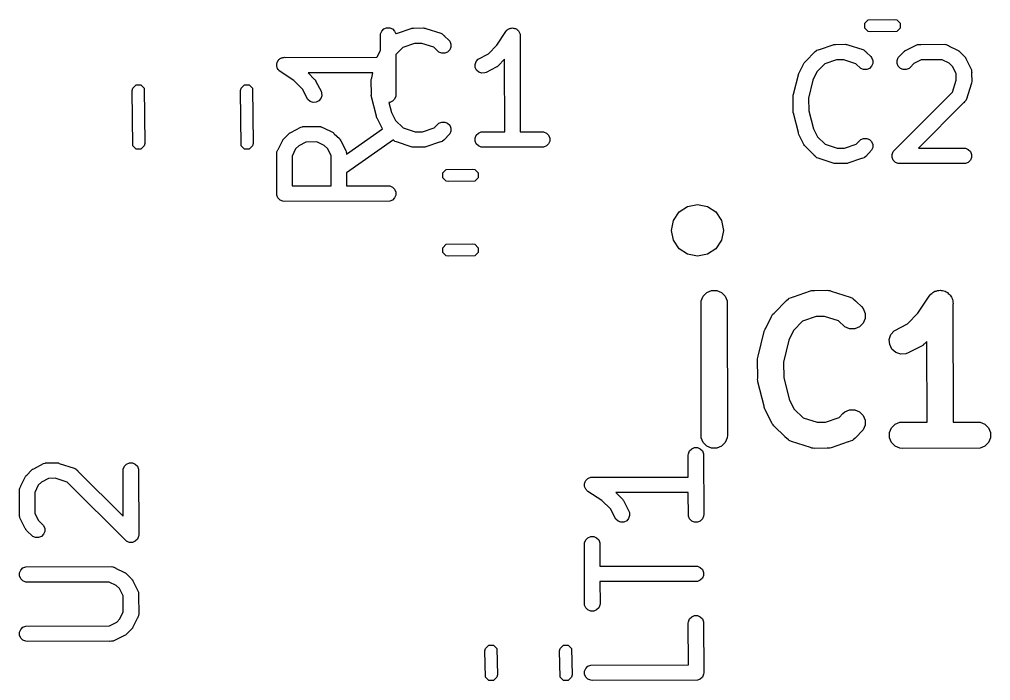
# Model space of a CAD drawing. Extents: x 117 to 159.6, y -111.3 to -81.9.
# Drawn here: x 138.43 to 147.79, y -103.92 to -97.55 of the extents above; entities that cross this region are included whole.
import ezdxf

# ---------------------------------------------------------------- set-up
doc = ezdxf.new("R2010")
doc.units = 0
doc.layers.add('BLACK', color=7, linetype='CONTINUOUS')

msp = doc.modelspace()

# ---------------------------------------------------------------- linework, layer by layer
at = {"layer": 'BLACK', "linetype": 'CONTINUOUS'}
for p, q in [((146.578732, -97.587039), (146.611204, -97.554567)), ((146.611204, -97.554567), (146.865835, -97.55)), ((146.865835, -97.55), (146.888796, -97.554567)), ((146.888796, -97.554567), (146.921268, -97.587039)), ((141.922459, -97.662617), (141.943151, -97.641925)), ((141.943151, -97.641925), (141.970187, -97.630726)), ((141.970187, -97.630726), (141.999451, -97.630726)), ((141.999451, -97.630726), (142.026487, -97.641925)), ((142.026487, -97.641925), (142.047179, -97.662617)), ((142.074611, -97.681379), (142.206401, -97.636168)), ((142.206401, -97.636168), (142.213656, -97.634518)), ((142.213656, -97.634518), (142.215487, -97.63376)), ((142.215487, -97.63376), (142.217083, -97.633739)), ((142.217083, -97.633739), (142.220738, -97.632908)), ((142.220738, -97.632908), (142.230038, -97.633569)), ((142.230038, -97.633569), (142.325357, -97.632319)), ((142.325357, -97.632319), (142.332762, -97.633048)), ((142.332762, -97.633048), (142.334737, -97.632908)), ((142.334737, -97.632908), (142.336223, -97.633389)), ((142.336223, -97.633389), (142.339989, -97.63376)), ((142.339989, -97.63376), (142.349352, -97.637638)), ((142.349352, -97.637638), (142.491931, -97.683787)), ((143.129412, -97.654341), (143.135581, -97.650209)), ((143.135581, -97.650209), (143.140832, -97.644959)), ((143.140832, -97.644959), (143.147621, -97.642146)), ((143.147621, -97.642146), (143.153727, -97.638058)), ((143.153727, -97.638058), (143.161007, -97.636601)), ((143.161007, -97.636601), (143.167868, -97.63376)), ((143.167868, -97.63376), (143.175216, -97.63376)), ((143.175216, -97.63376), (143.182421, -97.632319)), ((143.182421, -97.632319), (143.189705, -97.63376)), ((143.189705, -97.63376), (143.197132, -97.63376)), ((143.197132, -97.63376), (143.20392, -97.636572)), ((143.20392, -97.636572), (143.211129, -97.637998)), ((143.211129, -97.637998), (143.217308, -97.642117)), ((143.217308, -97.642117), (143.224168, -97.644959)), ((143.224168, -97.644959), (143.229361, -97.650152)), ((143.229361, -97.650152), (143.235478, -97.65423)), ((146.578732, -97.632961), (146.578732, -97.587039)), ((146.611204, -97.665433), (146.578732, -97.632961)), ((146.921268, -97.632961), (146.888796, -97.665433)), ((146.921268, -97.587039), (146.921268, -97.632961)), ((141.909819, -97.704285), (141.91126, -97.689653)), ((141.910169, -97.847079), (141.909819, -97.704285)), ((141.91126, -97.689653), (141.922459, -97.662617)), ((142.047179, -97.662617), (142.057396, -97.687284)), ((142.057396, -97.687284), (142.063081, -97.685334)), ((142.063081, -97.685334), (142.072631, -97.681379)), ((142.072631, -97.681379), (142.074611, -97.681379)), ((142.491931, -97.683787), (142.505356, -97.689781)), ((142.505356, -97.689781), (142.507391, -97.691546)), ((142.507391, -97.691546), (142.509882, -97.692578)), ((142.509882, -97.692578), (142.521383, -97.703681)), ((142.521383, -97.703681), (142.527463, -97.708955)), ((142.527463, -97.708955), (142.528039, -97.710108)), ((142.528039, -97.710108), (142.568866, -97.749524)), ((143.033354, -97.798034), (143.120096, -97.665716)), ((143.120096, -97.665716), (143.12013, -97.665673)), ((143.12013, -97.665673), (143.12014, -97.665651)), ((143.12014, -97.665651), (143.120191, -97.665599)), ((143.120191, -97.665599), (143.129412, -97.654341)), ((143.235478, -97.65423), (143.239611, -97.660402)), ((143.239611, -97.660402), (143.24486, -97.665651)), ((143.24486, -97.665651), (143.247671, -97.672438)), ((143.247671, -97.672438), (143.251761, -97.678545)), ((143.251761, -97.678545), (143.253217, -97.685826)), ((143.253217, -97.685826), (143.256059, -97.692687)), ((143.256059, -97.692687), (143.256069, -97.700087)), ((143.256069, -97.700087), (143.2575, -97.70724)), ((143.2575, -97.70724), (143.256089, -97.714368)), ((143.256089, -97.714368), (143.257394, -98.632837)), ((146.634165, -97.67), (146.611204, -97.665433)), ((146.888796, -97.665433), (146.634165, -97.67)), ((142.125635, -97.821061), (142.058868, -97.889127)), ((142.238904, -97.782203), (142.125635, -97.821061)), ((142.310283, -97.781267), (142.238904, -97.782203)), ((142.426476, -97.818876), (142.310283, -97.781267)), ((142.474165, -97.864917), (142.426476, -97.818876)), ((142.568866, -97.749524), (142.578193, -97.760889)), ((142.578193, -97.760889), (142.589392, -97.787925)), ((142.589392, -97.817188), (142.578193, -97.844224)), ((142.589392, -97.787925), (142.589392, -97.817188)), ((142.95062, -97.88238), (143.033354, -97.798034)), ((146.142111, -97.838879), (146.273901, -97.793668)), ((146.273901, -97.793668), (146.281156, -97.792018)), ((146.281156, -97.792018), (146.282987, -97.79126)), ((146.282987, -97.79126), (146.284583, -97.791239)), ((146.284583, -97.791239), (146.288238, -97.790408)), ((146.288238, -97.790408), (146.297538, -97.791069)), ((146.297538, -97.791069), (146.392857, -97.789819)), ((146.392857, -97.789819), (146.400262, -97.790548)), ((146.400262, -97.790548), (146.402237, -97.790408)), ((146.402237, -97.790408), (146.403723, -97.790889)), ((146.403723, -97.790889), (146.407489, -97.79126)), ((146.407489, -97.79126), (146.416852, -97.795138)), ((146.416852, -97.795138), (146.559431, -97.841287)), ((146.979047, -97.846428), (147.073602, -97.797737)), ((147.073602, -97.797737), (147.087333, -97.792482)), ((147.087333, -97.792482), (147.090022, -97.79229)), ((147.090022, -97.79229), (147.092511, -97.79126)), ((147.092511, -97.79126), (147.10558, -97.791185)), ((147.10558, -97.791185), (147.116523, -97.790408)), ((147.116523, -97.790408), (147.118632, -97.791111)), ((147.118632, -97.791111), (147.345238, -97.789819)), ((147.345238, -97.789819), (147.35987, -97.79126)), ((147.35987, -97.79126), (147.362359, -97.792291)), ((147.362359, -97.792291), (147.365047, -97.792482)), ((147.365047, -97.792482), (147.37804, -97.798786)), ((147.37804, -97.798786), (147.386906, -97.802459)), ((147.386906, -97.802459), (147.388128, -97.803681)), ((147.388128, -97.803681), (147.474017, -97.845356)), ((140.9379, -97.932889), (140.943151, -97.927639)), ((140.943151, -97.927639), (140.94994, -97.924826)), ((140.94994, -97.924826), (140.956046, -97.920738)), ((140.956046, -97.920738), (140.963326, -97.919281)), ((140.963326, -97.919281), (140.970187, -97.91644)), ((140.970187, -97.91644), (140.977587, -97.916429)), ((140.977587, -97.916429), (140.98474, -97.914999)), ((140.98474, -97.914999), (140.991868, -97.916409)), ((140.991868, -97.916409), (141.875956, -97.915152)), ((141.875956, -97.915152), (141.876591, -97.913378)), ((141.876591, -97.913378), (141.880675, -97.907866)), ((141.880675, -97.907866), (141.910169, -97.847079)), ((142.058868, -97.889127), (142.059819, -98.275713)), ((142.501201, -97.876116), (142.474165, -97.864917)), ((142.530464, -97.876116), (142.501201, -97.876116)), ((142.5575, -97.864917), (142.530464, -97.876116)), ((142.578193, -97.844224), (142.5575, -97.864917)), ((142.850802, -97.933783), (142.95062, -97.88238)), ((146.007797, -97.955167), (146.101729, -97.859405)), ((146.101729, -97.859405), (146.113094, -97.850077)), ((146.113094, -97.850077), (146.115584, -97.849045)), ((146.115584, -97.849045), (146.117619, -97.847281)), ((146.117619, -97.847281), (146.130581, -97.842834)), ((146.130581, -97.842834), (146.140131, -97.838879)), ((146.140131, -97.838879), (146.142111, -97.838879)), ((146.559431, -97.841287), (146.572856, -97.847281)), ((146.572856, -97.847281), (146.574891, -97.849046)), ((146.574891, -97.849046), (146.577382, -97.850078)), ((146.577382, -97.850078), (146.588883, -97.861181)), ((146.588883, -97.861181), (146.594963, -97.866455)), ((146.594963, -97.866455), (146.595539, -97.867608)), ((146.595539, -97.867608), (146.636366, -97.907024)), ((146.636366, -97.907024), (146.645693, -97.918389)), ((146.645693, -97.918389), (146.656892, -97.945425)), ((146.890727, -97.945426), (146.901926, -97.918389)), ((146.901926, -97.918389), (146.958872, -97.859405)), ((146.958872, -97.859405), (146.964621, -97.854686)), ((146.964621, -97.854686), (146.965921, -97.853188)), ((146.965921, -97.853188), (146.967334, -97.85246)), ((146.967334, -97.85246), (146.970237, -97.850078)), ((146.970237, -97.850078), (146.979047, -97.846428)), ((147.474017, -97.845356), (147.480316, -97.84932)), ((147.480316, -97.84932), (147.482144, -97.850078)), ((147.482144, -97.850078), (147.483314, -97.851208)), ((147.483314, -97.851208), (147.48646, -97.853188)), ((147.48646, -97.853188), (147.492092, -97.859682)), ((147.492092, -97.859682), (147.541128, -97.907024)), ((147.541128, -97.907024), (147.545846, -97.912773)), ((147.545846, -97.912773), (147.547345, -97.914073)), ((147.547345, -97.914073), (147.548072, -97.915486)), ((147.548072, -97.915486), (147.550455, -97.918389)), ((147.550455, -97.918389), (147.554104, -97.927199)), ((147.554104, -97.927199), (147.602796, -98.021754)), ((140.909819, -97.990078), (140.91126, -97.982793)), ((140.91126, -97.997282), (140.909819, -97.990078)), ((140.91126, -97.975367), (140.914072, -97.968578)), ((140.91126, -97.982793), (140.91126, -97.975367)), ((140.91126, -98.004631), (140.91126, -97.997282)), ((140.914101, -98.011491), (140.91126, -98.004631)), ((140.914072, -97.968578), (140.915498, -97.96137)), ((140.915558, -98.018772), (140.914101, -98.011491)), ((140.915498, -97.96137), (140.919617, -97.955191)), ((140.919646, -98.024877), (140.915558, -98.018772)), ((140.919617, -97.955191), (140.922459, -97.948331)), ((140.922459, -98.031667), (140.919646, -98.024877)), ((140.922459, -97.948331), (140.927654, -97.943135)), ((140.927654, -97.943135), (140.931731, -97.937021)), ((140.931731, -97.937021), (140.9379, -97.932889)), ((142.822375, -97.983652), (142.831629, -97.955891)), ((142.824449, -98.012842), (142.822375, -97.983652)), ((142.837536, -98.039017), (142.824449, -98.012842)), ((142.831629, -97.955891), (142.850802, -97.933783)), ((143.024883, -98.011422), (142.930327, -98.060115)), ((143.033692, -98.007774), (143.024883, -98.011422)), ((143.036594, -98.005391), (143.033692, -98.007774)), ((143.038008, -98.004664), (143.036594, -98.005391)), ((143.039307, -98.003165), (143.038008, -98.004664)), ((143.045057, -97.998447), (143.039307, -98.003165)), ((143.107822, -97.934458), (143.045057, -97.998447)), ((143.108814, -98.633202), (143.107822, -97.934458)), ((145.948175, -98.065366), (145.992442, -97.974135)), ((145.992442, -97.974135), (145.996406, -97.967835)), ((145.996406, -97.967835), (145.997164, -97.966008)), ((145.997164, -97.966008), (145.998261, -97.964888)), ((145.998261, -97.964888), (146.000274, -97.961692)), ((146.000274, -97.961692), (146.007797, -97.955167)), ((146.193135, -97.978561), (146.118856, -98.054286)), ((146.306404, -97.939703), (146.193135, -97.978561)), ((146.377783, -97.938767), (146.306404, -97.939703)), ((146.493976, -97.976376), (146.377783, -97.938767)), ((146.541665, -98.022417), (146.493976, -97.976376)), ((146.568701, -98.033616), (146.541665, -98.022417)), ((146.625, -98.022417), (146.597964, -98.033616)), ((146.645693, -98.001724), (146.625, -98.022417)), ((146.656892, -97.974688), (146.645693, -98.001724)), ((146.656892, -97.945425), (146.656892, -97.974688)), ((146.890727, -97.974688), (146.890727, -97.945426)), ((146.901926, -98.001725), (146.890727, -97.974688)), ((146.922618, -98.022417), (146.901926, -98.001725)), ((146.949655, -98.033616), (146.922618, -98.022417)), ((147.005954, -98.022417), (146.978917, -98.033616)), ((147.017319, -98.01309), (147.005954, -98.022417)), ((147.053963, -97.975133), (147.017319, -98.01309)), ((147.122714, -97.93973), (147.053963, -97.975133)), ((147.32545, -97.938574), (147.122714, -97.93973)), ((147.394072, -97.971871), (147.32545, -97.938574)), ((147.425399, -98.002115), (147.394072, -97.971871)), ((147.460921, -98.071096), (147.425399, -98.002115)), ((147.602796, -98.021754), (147.608051, -98.035485)), ((140.927709, -98.036917), (140.922459, -98.031667)), ((140.931841, -98.043087), (140.927709, -98.036917)), ((140.943099, -98.052307), (140.931841, -98.043087)), ((140.943151, -98.052359), (140.943099, -98.052307)), ((140.943173, -98.052368), (140.943151, -98.052359)), ((140.943216, -98.052403), (140.943173, -98.052368)), ((141.075532, -98.139142), (140.943216, -98.052403)), ((141.838492, -98.063786), (141.211958, -98.064676)), ((141.211958, -98.064676), (141.275947, -98.127442)), ((141.823227, -98.121258), (141.826403, -98.113589)), ((141.826403, -98.113589), (141.838492, -98.063786)), ((142.859644, -98.05819), (142.837536, -98.039017)), ((142.887405, -98.067444), (142.859644, -98.05819)), ((142.916595, -98.06537), (142.887405, -98.067444)), ((142.930327, -98.060115), (142.916595, -98.06537)), ((145.893903, -98.271089), (145.939144, -98.084724)), ((145.939144, -98.084724), (145.939529, -98.083644)), ((145.939529, -98.083644), (145.939568, -98.083105)), ((145.939568, -98.083105), (145.940153, -98.081897)), ((145.940153, -98.081897), (145.944091, -98.070878)), ((145.944091, -98.070878), (145.948175, -98.065366)), ((146.118856, -98.054286), (146.080131, -98.134096)), ((146.597964, -98.033616), (146.568701, -98.033616)), ((146.978917, -98.033616), (146.949655, -98.033616)), ((147.461765, -98.135459), (147.460921, -98.071096)), ((147.608051, -98.035485), (147.608242, -98.038174)), ((147.608242, -98.038174), (147.609273, -98.040663)), ((147.609273, -98.040663), (147.609466, -98.055404)), ((147.609466, -98.055404), (147.610125, -98.064675)), ((147.610125, -98.064675), (147.609608, -98.066225)), ((147.609608, -98.066225), (147.610714, -98.150533)), ((139.5175, -98.235276), (139.522067, -98.212315)), ((139.522067, -98.212315), (139.554539, -98.179843)), ((139.554539, -98.179843), (139.600461, -98.179843)), ((139.600461, -98.179843), (139.632933, -98.212315)), ((139.632933, -98.212315), (139.6375, -98.744724)), ((140.5625, -98.235276), (140.567067, -98.212315)), ((140.567067, -98.212315), (140.599539, -98.179843)), ((140.599539, -98.179843), (140.645461, -98.179843)), ((140.645461, -98.179843), (140.677933, -98.212315)), ((140.677933, -98.212315), (140.6825, -98.744724)), ((141.159881, -98.221879), (141.075532, -98.139142)), ((141.275947, -98.127442), (141.280667, -98.133192)), ((141.280667, -98.133192), (141.282164, -98.134491)), ((141.282164, -98.134491), (141.28289, -98.135901)), ((141.28289, -98.135901), (141.285275, -98.138807)), ((141.285275, -98.138807), (141.288926, -98.147622)), ((141.288926, -98.147622), (141.337615, -98.242172)), ((141.821786, -98.13589), (141.822037, -98.133336)), ((141.823053, -98.274469), (141.821786, -98.13589)), ((141.821875, -98.132244), (141.822329, -98.130372)), ((141.822037, -98.133336), (141.821875, -98.132244)), ((141.822329, -98.130372), (141.823227, -98.121258)), ((146.080131, -98.134096), (146.038105, -98.307219)), ((147.424326, -98.25113), (147.461765, -98.135459)), ((147.605395, -98.174525), (147.559246, -98.317107)), ((147.609273, -98.165165), (147.605395, -98.174525)), ((147.609643, -98.161401), (147.609273, -98.165165)), ((147.610125, -98.159914), (147.609643, -98.161401)), ((147.610714, -98.150533), (147.609984, -98.157939)), ((147.609984, -98.157939), (147.610125, -98.159914)), ((139.522067, -98.767685), (139.5175, -98.235276)), ((140.567067, -98.767685), (140.5625, -98.235276)), ((141.211283, -98.321697), (141.159881, -98.221879)), ((141.344944, -98.285093), (141.33569, -98.312855)), ((141.337615, -98.242172), (141.34287, -98.255903)), ((141.34287, -98.255903), (141.344944, -98.285093)), ((141.821875, -98.282393), (141.823053, -98.274469)), ((141.823209, -98.291417), (141.821875, -98.282393)), ((141.823227, -98.293379), (141.823209, -98.291417)), ((141.823649, -98.2944), (141.823227, -98.293379)), ((141.824025, -98.296937), (141.823649, -98.2944)), ((141.871542, -98.481635), (141.824025, -98.296937)), ((142.058378, -98.290345), (142.047179, -98.317381)), ((142.059819, -98.275713), (142.058378, -98.290345)), ((145.889286, -98.29339), (145.889537, -98.290836)), ((145.890553, -98.431969), (145.889286, -98.29339)), ((145.889375, -98.289744), (145.889829, -98.287872)), ((145.889537, -98.290836), (145.889375, -98.289744)), ((145.889829, -98.287872), (145.890727, -98.278758)), ((145.890727, -98.278758), (145.893903, -98.271089)), ((146.854307, -98.823151), (147.424326, -98.25113)), ((141.233391, -98.34087), (141.211283, -98.321697)), ((141.261152, -98.350124), (141.233391, -98.34087)), ((141.290342, -98.34805), (141.261152, -98.350124)), ((141.316517, -98.334962), (141.290342, -98.34805)), ((141.33569, -98.312855), (141.316517, -98.334962)), ((141.999451, -98.349272), (141.990986, -98.349272)), ((141.990986, -98.349272), (142.016365, -98.447921)), ((142.026487, -98.338073), (141.999451, -98.349272)), ((142.047179, -98.317381), (142.026487, -98.338073)), ((146.038105, -98.307219), (146.039247, -98.431991)), ((147.531801, -98.353778), (147.096289, -98.790818)), ((147.534078, -98.35264), (147.531801, -98.353778)), ((147.541749, -98.343795), (147.534078, -98.35264)), ((147.550456, -98.335058), (147.541749, -98.343795)), ((147.551487, -98.332567), (147.550456, -98.335058)), ((147.553252, -98.330533), (147.551487, -98.332567)), ((147.559246, -98.317107), (147.553252, -98.330533)), ((141.872068, -98.489032), (141.871542, -98.481635)), ((141.87627, -98.500014), (141.872068, -98.489032)), ((142.016365, -98.447921), (142.055057, -98.523058)), ((145.889375, -98.439893), (145.890553, -98.431969)), ((145.890709, -98.448917), (145.889375, -98.439893)), ((145.890727, -98.450879), (145.890709, -98.448917)), ((145.891149, -98.4519), (145.890727, -98.450879)), ((145.891525, -98.454437), (145.891149, -98.4519)), ((145.939042, -98.639135), (145.891525, -98.454437)), ((146.039247, -98.431991), (146.083865, -98.605421)), ((141.141754, -98.589584), (141.155485, -98.584329)), ((141.155485, -98.584329), (141.158174, -98.584137)), ((141.158174, -98.584137), (141.160663, -98.583107)), ((141.160663, -98.583107), (141.17446, -98.58298)), ((141.17446, -98.58298), (141.184675, -98.582255)), ((141.184675, -98.582255), (141.186521, -98.58287)), ((141.186521, -98.58287), (141.318152, -98.581666)), ((141.318152, -98.581666), (141.332784, -98.583107)), ((141.332784, -98.583107), (141.335273, -98.584138)), ((141.335273, -98.584138), (141.337961, -98.584329)), ((141.337961, -98.584329), (141.350954, -98.590633)), ((141.876591, -98.501259), (141.87627, -98.500014)), ((141.876913, -98.501694), (141.876591, -98.501259)), ((141.877323, -98.502764), (141.876913, -98.501694)), ((141.926013, -98.597316), (141.877323, -98.502764)), ((142.055057, -98.523058), (142.129265, -98.595848)), ((142.429277, -98.593769), (142.462799, -98.559048)), ((142.462799, -98.559048), (142.474165, -98.54972)), ((142.474165, -98.54972), (142.501201, -98.538521)), ((142.501201, -98.538521), (142.530464, -98.538521)), ((142.530464, -98.538521), (142.5575, -98.549719)), ((142.5575, -98.549719), (142.578193, -98.570412)), ((142.578193, -98.570412), (142.589392, -98.597448)), ((140.979682, -98.700287), (141.027024, -98.651252)), ((141.027024, -98.651252), (141.032773, -98.646533)), ((141.032773, -98.646533), (141.034073, -98.645035)), ((141.034073, -98.645035), (141.035486, -98.644307)), ((141.035486, -98.644307), (141.038389, -98.641925)), ((141.038389, -98.641925), (141.047199, -98.638275)), ((141.047199, -98.638275), (141.141754, -98.589584)), ((141.350954, -98.590633), (141.35982, -98.594306)), ((141.35982, -98.594306), (141.361042, -98.595528)), ((141.361042, -98.595528), (141.446931, -98.637203)), ((141.446931, -98.637203), (141.45323, -98.641167)), ((141.45323, -98.641167), (141.455058, -98.641925)), ((141.455058, -98.641925), (141.456228, -98.643055)), ((141.456228, -98.643055), (141.459374, -98.645035)), ((141.459374, -98.645035), (141.465006, -98.651529)), ((141.465006, -98.651529), (141.514042, -98.698871)), ((141.582439, -98.848079), (141.928906, -98.604301)), ((141.928906, -98.604301), (141.926013, -98.597316)), ((142.129265, -98.595848), (142.245192, -98.63337)), ((142.245192, -98.63337), (142.31657, -98.632434)), ((142.31657, -98.632434), (142.429277, -98.593769)), ((142.578194, -98.653747), (142.521248, -98.712732)), ((142.589392, -98.626711), (142.578194, -98.653747)), ((142.589392, -98.597448), (142.589392, -98.626711)), ((142.823227, -98.692687), (142.834426, -98.665651)), ((142.834426, -98.665651), (142.855118, -98.644959)), ((142.855118, -98.644959), (142.882154, -98.63376)), ((142.882154, -98.63376), (143.108814, -98.633202)), ((143.257394, -98.632837), (143.468214, -98.632319)), ((143.468214, -98.632319), (143.482846, -98.63376)), ((143.482846, -98.63376), (143.509882, -98.644959)), ((143.509882, -98.644959), (143.530574, -98.665651)), ((143.530574, -98.665651), (143.541773, -98.692687)), ((145.939568, -98.646532), (145.939042, -98.639135)), ((145.94377, -98.657514), (145.939568, -98.646532)), ((145.944091, -98.658759), (145.94377, -98.657514)), ((145.944413, -98.659194), (145.944091, -98.658759)), ((145.944823, -98.660264), (145.944413, -98.659194)), ((145.993513, -98.754816), (145.944823, -98.660264)), ((146.083865, -98.605421), (146.122557, -98.680558)), ((139.554539, -98.800157), (139.522067, -98.767685)), ((139.632933, -98.767685), (139.600461, -98.800157)), ((139.6375, -98.744724), (139.632933, -98.767685)), ((140.599539, -98.800157), (140.567067, -98.767685)), ((140.677933, -98.767685), (140.645461, -98.800157)), ((140.6825, -98.744724), (140.677933, -98.767685)), ((140.923681, -98.804251), (140.965356, -98.718363)), ((140.965356, -98.718363), (140.96932, -98.712063)), ((140.96932, -98.712063), (140.970078, -98.710236)), ((140.970078, -98.710236), (140.971208, -98.709065)), ((140.971208, -98.709065), (140.973188, -98.70592)), ((140.973188, -98.70592), (140.979682, -98.700287)), ((141.122115, -98.76698), (141.091871, -98.798307)), ((141.190972, -98.731522), (141.122115, -98.76698)), ((141.298604, -98.730537), (141.190972, -98.731522)), ((141.366986, -98.763718), (141.298604, -98.730537)), ((141.398313, -98.793962), (141.366986, -98.763718)), ((141.514042, -98.698871), (141.51876, -98.70462)), ((141.51876, -98.70462), (141.520259, -98.70592)), ((141.520259, -98.70592), (141.520986, -98.707333)), ((141.520986, -98.707333), (141.523369, -98.710236)), ((141.523369, -98.710236), (141.527018, -98.719046)), ((141.527018, -98.719046), (141.57571, -98.813601)), ((142.034745, -98.711522), (141.582904, -99.029441)), ((142.035656, -98.712313), (142.034745, -98.711522)), ((142.045594, -98.722061), (142.035656, -98.712313)), ((142.048084, -98.723092), (142.045594, -98.722061)), ((142.050119, -98.724857), (142.048084, -98.723092)), ((142.063545, -98.730851), (142.050119, -98.724857)), ((142.206126, -98.777), (142.063545, -98.730851)), ((142.480864, -98.733259), (142.349074, -98.77847)), ((142.482846, -98.733259), (142.480864, -98.733259)), ((142.492398, -98.729302), (142.482846, -98.733259)), ((142.505356, -98.724857), (142.492398, -98.729302)), ((142.507391, -98.723091), (142.505356, -98.724857)), ((142.509882, -98.72206), (142.507391, -98.723091)), ((142.521248, -98.712732), (142.509882, -98.72206)), ((142.823227, -98.721951), (142.823227, -98.692687)), ((142.834426, -98.748987), (142.823227, -98.721951)), ((142.855118, -98.769679), (142.834426, -98.748987)), ((142.882154, -98.780878), (142.855118, -98.769679)), ((143.509882, -98.769679), (143.482846, -98.780878)), ((143.530574, -98.748987), (143.509882, -98.769679)), ((143.541773, -98.721951), (143.530574, -98.748987)), ((143.541773, -98.692687), (143.541773, -98.721951)), ((145.997163, -98.763628), (145.993513, -98.754816)), ((145.999546, -98.766532), (145.997163, -98.763628)), ((146.000274, -98.767945), (145.999546, -98.766532)), ((146.001772, -98.769244), (146.000274, -98.767945)), ((146.006491, -98.774994), (146.001772, -98.769244)), ((146.122557, -98.680558), (146.196765, -98.753348)), ((146.196765, -98.753348), (146.312692, -98.79087)), ((146.38407, -98.789934), (146.496777, -98.751269)), ((146.496777, -98.751269), (146.530299, -98.716548)), ((146.530299, -98.716548), (146.541665, -98.70722)), ((146.541665, -98.70722), (146.568701, -98.696021)), ((146.568701, -98.696021), (146.597964, -98.696021)), ((146.597964, -98.696021), (146.625, -98.707219)), ((146.625, -98.707219), (146.645693, -98.727912)), ((146.645693, -98.727912), (146.656892, -98.754948)), ((146.656892, -98.754948), (146.656892, -98.784211)), ((139.600461, -98.800157), (139.554539, -98.800157)), ((140.645461, -98.800157), (140.599539, -98.800157)), ((140.909819, -98.847142), (140.91126, -98.83251)), ((140.91126, -99.242726), (140.909819, -98.847142)), ((140.91126, -98.83251), (140.912291, -98.83002)), ((140.912291, -98.83002), (140.912482, -98.827333)), ((140.912482, -98.827333), (140.918786, -98.814339)), ((140.918786, -98.814339), (140.922459, -98.805474)), ((140.922459, -98.805474), (140.923681, -98.804251)), ((141.091871, -98.798307), (141.058503, -98.867074)), ((141.058503, -98.867074), (141.05955, -99.154408)), ((141.433684, -98.86265), (141.398313, -98.793962)), ((141.434144, -98.988801), (141.433684, -98.86265)), ((141.57571, -98.813601), (141.580965, -98.827332)), ((141.580965, -98.827332), (141.581156, -98.830021)), ((141.581156, -98.830021), (141.582187, -98.83251)), ((141.582187, -98.83251), (141.582233, -98.84518)), ((141.582233, -98.84518), (141.582439, -98.848079)), ((142.215487, -98.780878), (142.206126, -98.777)), ((142.21925, -98.781248), (142.215487, -98.780878)), ((142.220738, -98.78173), (142.21925, -98.781248)), ((142.222712, -98.781589), (142.220738, -98.78173)), ((142.230119, -98.782319), (142.222712, -98.781589)), ((142.325436, -98.781068), (142.230119, -98.782319)), ((142.334737, -98.78173), (142.325436, -98.781068)), ((142.338391, -98.780898), (142.334737, -98.78173)), ((142.339989, -98.780878), (142.338391, -98.780898)), ((142.34182, -98.780119), (142.339989, -98.780878)), ((142.349074, -98.77847), (142.34182, -98.780119)), ((142.896786, -98.782319), (142.882154, -98.780878)), ((143.482846, -98.780878), (142.896786, -98.782319)), ((146.09466, -98.861479), (146.006491, -98.774994)), ((146.095512, -98.863183), (146.09466, -98.861479)), ((146.103156, -98.869813), (146.095512, -98.863183)), ((146.312692, -98.79087), (146.38407, -98.789934)), ((146.645694, -98.811247), (146.588748, -98.870232)), ((146.656892, -98.784211), (146.645694, -98.811247)), ((146.843108, -98.850187), (146.854307, -98.823151)), ((146.843108, -98.879451), (146.843108, -98.850187)), ((147.096289, -98.790818), (147.535714, -98.789819)), ((147.535714, -98.789819), (147.550346, -98.79126)), ((147.550346, -98.79126), (147.577382, -98.802459)), ((147.577382, -98.802459), (147.598074, -98.823151)), ((147.598074, -98.823151), (147.609273, -98.850187)), ((147.609273, -98.850187), (147.609273, -98.879451)), ((146.113094, -98.879561), (146.103156, -98.869813)), ((146.115584, -98.880592), (146.113094, -98.879561)), ((146.117619, -98.882357), (146.115584, -98.880592)), ((146.131045, -98.888351), (146.117619, -98.882357)), ((146.273626, -98.9345), (146.131045, -98.888351)), ((146.282987, -98.938378), (146.273626, -98.9345)), ((146.28675, -98.938748), (146.282987, -98.938378)), ((146.288238, -98.93923), (146.28675, -98.938748)), ((146.290212, -98.939089), (146.288238, -98.93923)), ((146.297619, -98.939819), (146.290212, -98.939089)), ((146.392936, -98.938568), (146.297619, -98.939819)), ((146.402237, -98.93923), (146.392936, -98.938568)), ((146.405891, -98.938398), (146.402237, -98.93923)), ((146.407489, -98.938378), (146.405891, -98.938398)), ((146.40932, -98.937619), (146.407489, -98.938378)), ((146.416574, -98.93597), (146.40932, -98.937619)), ((146.548364, -98.890759), (146.416574, -98.93597)), ((146.550346, -98.890759), (146.548364, -98.890759)), ((146.559898, -98.886802), (146.550346, -98.890759)), ((146.572856, -98.882357), (146.559898, -98.886802)), ((146.574891, -98.880591), (146.572856, -98.882357)), ((146.577382, -98.87956), (146.574891, -98.880591)), ((146.588748, -98.870232), (146.577382, -98.87956)), ((146.854307, -98.906487), (146.843108, -98.879451)), ((146.874999, -98.927179), (146.854307, -98.906487)), ((146.902035, -98.938378), (146.874999, -98.927179)), ((146.916667, -98.939819), (146.902035, -98.938378)), ((147.550346, -98.938378), (146.916667, -98.939819)), ((147.577382, -98.927179), (147.550346, -98.938378)), ((147.598074, -98.906487), (147.577382, -98.927179)), ((147.609273, -98.879451), (147.598074, -98.906487)), ((141.433646, -98.991624), (141.434144, -98.988801)), ((141.434162, -98.993957), (141.433646, -98.991624)), ((141.434745, -99.153875), (141.434162, -98.993957)), ((141.582904, -99.029441), (141.583356, -99.153664)), ((142.511232, -99.029539), (142.543704, -98.997067)), ((142.511232, -99.075461), (142.511232, -99.029539)), ((142.543704, -98.997067), (142.798335, -98.9925)), ((142.798335, -98.9925), (142.821296, -98.997067)), ((142.821296, -98.997067), (142.853768, -99.029539)), ((142.853768, -99.029539), (142.853768, -99.075461)), ((142.543704, -99.107933), (142.511232, -99.075461)), ((142.566665, -99.1125), (142.543704, -99.107933)), ((142.821296, -99.107933), (142.566665, -99.1125)), ((142.853768, -99.075461), (142.821296, -99.107933)), ((141.05955, -99.154408), (141.434745, -99.153875)), ((141.583356, -99.153664), (141.984819, -99.153094)), ((141.984819, -99.153094), (141.999451, -99.154535)), ((141.999451, -99.154535), (142.026487, -99.165734)), ((142.026487, -99.165734), (142.047179, -99.186426)), ((142.047179, -99.186426), (142.058378, -99.213462)), ((142.058378, -99.213462), (142.058378, -99.242726)), ((140.922459, -99.269762), (140.91126, -99.242726)), ((140.943151, -99.290454), (140.922459, -99.269762)), ((140.970187, -99.301653), (140.943151, -99.290454)), ((140.984819, -99.303094), (140.970187, -99.301653)), ((141.999451, -99.301653), (140.984819, -99.303094)), ((142.026487, -99.290454), (141.999451, -99.301653)), ((142.047179, -99.269762), (142.026487, -99.290454)), ((142.058378, -99.242726), (142.047179, -99.269762)), ((144.871829, -99.35153), (144.9675, -99.3325)), ((144.9675, -99.3325), (145.063171, -99.35153)), ((144.73653, -99.486829), (144.790723, -99.405723)), ((144.790723, -99.405723), (144.871829, -99.35153)), ((145.063171, -99.35153), (145.144277, -99.405723)), ((145.144277, -99.405723), (145.19847, -99.486829)), ((144.7175, -99.5825), (144.73653, -99.486829)), ((145.19847, -99.486829), (145.2175, -99.5825)), ((144.73653, -99.678171), (144.7175, -99.5825)), ((145.2175, -99.5825), (145.19847, -99.678171)), ((144.790723, -99.759277), (144.73653, -99.678171)), ((145.19847, -99.678171), (145.144277, -99.759277)), ((142.511232, -99.749539), (142.543704, -99.717067)), ((142.511232, -99.795461), (142.511232, -99.749539)), ((142.543704, -99.827933), (142.511232, -99.795461)), ((142.543704, -99.717067), (142.798335, -99.7125)), ((142.798335, -99.7125), (142.821296, -99.717067)), ((142.821296, -99.717067), (142.853768, -99.749539)), ((142.853768, -99.795461), (142.821296, -99.827933)), ((142.853768, -99.749539), (142.853768, -99.795461)), ((144.871829, -99.81347), (144.790723, -99.759277)), ((145.144277, -99.759277), (145.063171, -99.81347)), ((142.566665, -99.8325), (142.543704, -99.827933)), ((142.821296, -99.827933), (142.566665, -99.8325)), ((144.9675, -99.8325), (144.871829, -99.81347)), ((145.063171, -99.81347), (144.9675, -99.8325)), ((145.05718, -100.181221), (145.102961, -100.162258)), ((145.102961, -100.162258), (145.152513, -100.162258)), ((145.152513, -100.162258), (145.198294, -100.181221)), ((145.892161, -100.222734), (146.055196, -100.166335)), ((146.055196, -100.166335), (146.067482, -100.163541)), ((146.067482, -100.163541), (146.070581, -100.162258)), ((146.070581, -100.162258), (146.073329, -100.162211)), ((146.073329, -100.162211), (146.079473, -100.160815)), ((146.079473, -100.160815), (146.094209, -100.161862)), ((146.094209, -100.161862), (146.216309, -100.159818)), ((146.216309, -100.159818), (146.228847, -100.161052)), ((146.228847, -100.161052), (146.232194, -100.160815)), ((146.232194, -100.160815), (146.234745, -100.161633)), ((146.234745, -100.161633), (146.241085, -100.162258)), ((146.241085, -100.162258), (146.256178, -100.168509)), ((146.256178, -100.168509), (146.437899, -100.226811)), ((147.234323, -100.181221), (147.24582, -100.176458)), ((147.24582, -100.176458), (147.256156, -100.169537)), ((147.256156, -100.169537), (147.268483, -100.167071)), ((147.268483, -100.167071), (147.280104, -100.162258)), ((147.280104, -100.162258), (147.292549, -100.162258)), ((147.292549, -100.162258), (147.304748, -100.159818)), ((147.304748, -100.159818), (147.317081, -100.162258)), ((147.317081, -100.162258), (147.329656, -100.162258)), ((147.329656, -100.162258), (147.341153, -100.16702)), ((147.341153, -100.16702), (147.353358, -100.169435)), ((147.353358, -100.169435), (147.363818, -100.176408)), ((147.363818, -100.176408), (147.375437, -100.181221)), ((145.000737, -100.286818), (145.003177, -100.262042)), ((145.003177, -100.262042), (145.02214, -100.216261)), ((145.02214, -100.216261), (145.05718, -100.181221)), ((145.198294, -100.181221), (145.233334, -100.216261)), ((145.233334, -100.216261), (145.252297, -100.262042)), ((145.252297, -100.262042), (145.254737, -101.556818)), ((145.704726, -100.379903), (145.824125, -100.257491)), ((145.824125, -100.257491), (145.84337, -100.241697)), ((145.84337, -100.241697), (145.847587, -100.23995)), ((145.847587, -100.23995), (145.851034, -100.236961)), ((145.851034, -100.236961), (145.873902, -100.229049)), ((145.873902, -100.229049), (145.889151, -100.222734)), ((145.889151, -100.222734), (145.892161, -100.222734)), ((146.437899, -100.226811), (146.460632, -100.236961)), ((146.460632, -100.236961), (146.46408, -100.239951)), ((146.46408, -100.239951), (146.468296, -100.241698)), ((146.468296, -100.241698), (146.489657, -100.262134)), ((146.489657, -100.262134), (146.498067, -100.269428)), ((146.498067, -100.269428), (146.498787, -100.270869)), ((146.498787, -100.270869), (146.548017, -100.317967)), ((147.092231, -100.380385), (147.199209, -100.216371)), ((147.199209, -100.216371), (147.199266, -100.2163)), ((147.199266, -100.2163), (147.199283, -100.216261)), ((147.199283, -100.216261), (147.199371, -100.216172)), ((147.199371, -100.216172), (147.214983, -100.19711)), ((147.214983, -100.19711), (147.22543, -100.190113)), ((147.22543, -100.190113), (147.234323, -100.181221)), ((147.375437, -100.181221), (147.384235, -100.190019)), ((147.384235, -100.190019), (147.394588, -100.196921)), ((147.394588, -100.196921), (147.401584, -100.207368)), ((147.401584, -100.207368), (147.410477, -100.216261)), ((147.410477, -100.216261), (147.415239, -100.227758)), ((147.415239, -100.227758), (147.422161, -100.238094)), ((147.422161, -100.238094), (147.424626, -100.250421)), ((147.424626, -100.250421), (147.42944, -100.262042)), ((147.42944, -100.262042), (147.429463, -100.274605)), ((145.003177, -101.581594), (145.000737, -100.286818)), ((146.548017, -100.317967), (146.563811, -100.337212)), ((146.563811, -100.337212), (146.582774, -100.382993)), ((147.429463, -100.274605), (147.43188, -100.286686)), ((147.43188, -100.286686), (147.429509, -100.29867)), ((147.429509, -100.29867), (147.431642, -101.430585)), ((145.624229, -100.526095), (145.679384, -100.411449)), ((145.679384, -100.411449), (145.686097, -100.400784)), ((145.686097, -100.400784), (145.68738, -100.397688)), ((145.68738, -100.397688), (145.689259, -100.39576)), ((145.689259, -100.39576), (145.692647, -100.39038)), ((145.692647, -100.39038), (145.704726, -100.379903)), ((145.979353, -100.459037), (145.893872, -100.546675)), ((146.110819, -100.413559), (145.979353, -100.459037)), ((146.191446, -100.412209), (146.110819, -100.413559)), ((146.327568, -100.45588), (146.191446, -100.412209)), ((146.387656, -100.513367), (146.327568, -100.45588)), ((146.582774, -100.432547), (146.563811, -100.478328)), ((146.582774, -100.382993), (146.582774, -100.432547)), ((146.992349, -100.482787), (147.092231, -100.380385)), ((145.611026, -100.553538), (145.617667, -100.534952)), ((145.617667, -100.534952), (145.624229, -100.526095)), ((145.893872, -100.546675), (145.848251, -100.641506)), ((146.433437, -100.53233), (146.387656, -100.513367)), ((146.482991, -100.53233), (146.433437, -100.53233)), ((146.528772, -100.513367), (146.482991, -100.53233)), ((146.563811, -100.478328), (146.528772, -100.513367)), ((146.831691, -100.58678), (146.864158, -100.549345)), ((146.864158, -100.549345), (146.992349, -100.482787)), ((145.552674, -100.793744), (145.609291, -100.558397)), ((145.609291, -100.558397), (145.609943, -100.556569)), ((145.609943, -100.556569), (145.610009, -100.555654)), ((145.610009, -100.555654), (145.611026, -100.553538)), ((145.848251, -100.641506), (145.797146, -100.853942)), ((146.81602, -100.633791), (146.831691, -100.58678)), ((146.819533, -100.683219), (146.81602, -100.633791)), ((146.841693, -100.72754), (146.819533, -100.683219)), ((146.879128, -100.760007), (146.841693, -100.72754)), ((147.119507, -100.700605), (146.998819, -100.763267)), ((147.133534, -100.694795), (147.119507, -100.700605)), ((147.138417, -100.690787), (147.133534, -100.694795)), ((147.140841, -100.689529), (147.138417, -100.690787)), ((147.143039, -100.686993), (147.140841, -100.689529)), ((147.152779, -100.679001), (147.143039, -100.686993)), ((147.178569, -100.652559), (147.152779, -100.679001)), ((147.180036, -101.431403), (147.178569, -100.652559)), ((145.545023, -100.831103), (145.545448, -100.826781)), ((145.54709, -101.005819), (145.545023, -100.831103)), ((145.545173, -100.824929), (145.545948, -100.821705)), ((145.545448, -100.826781), (145.545173, -100.824929)), ((145.545948, -100.821705), (145.547463, -100.806327)), ((145.547463, -100.806327), (145.552674, -100.793744)), ((146.926139, -100.775678), (146.879128, -100.760007)), ((146.975567, -100.772165), (146.926139, -100.775678)), ((146.998819, -100.763267), (146.975567, -100.772165)), ((145.797146, -100.853942), (145.798931, -101.004829)), ((145.545173, -101.018706), (145.54709, -101.005819)), ((145.547422, -101.03392), (145.545173, -101.018706)), ((145.798931, -101.004829), (145.854151, -101.217638)), ((145.547463, -101.037308), (145.547422, -101.03392)), ((145.548179, -101.039038), (145.547463, -101.037308)), ((145.548815, -101.043334), (145.548179, -101.039038)), ((145.609146, -101.275845), (145.548815, -101.043334)), ((145.610009, -101.287982), (145.609146, -101.275845)), ((145.617111, -101.306541), (145.610009, -101.287982)), ((145.854151, -101.217638), (145.899389, -101.304765)), ((145.617667, -101.308683), (145.617111, -101.306541)), ((145.618212, -101.309419), (145.617667, -101.308683)), ((145.618907, -101.311234), (145.618212, -101.309419)), ((145.681566, -101.431914), (145.618907, -101.311234)), ((145.899389, -101.304765), (145.984655, -101.387934)), ((145.984655, -101.387934), (146.120219, -101.431426)), ((146.200846, -101.430076), (146.331163, -101.384996)), ((146.331163, -101.384996), (146.368411, -101.346063)), ((146.368411, -101.346063), (146.387655, -101.330269)), ((146.387655, -101.330269), (146.433436, -101.311305)), ((146.433436, -101.311305), (146.48299, -101.311305)), ((146.48299, -101.311305), (146.528771, -101.330268)), ((146.528771, -101.330268), (146.56381, -101.365306)), ((146.56381, -101.365306), (146.582774, -101.411087)), ((145.687379, -101.445947), (145.681566, -101.431914)), ((145.69139, -101.450834), (145.687379, -101.445947)), ((145.692647, -101.453255), (145.69139, -101.450834)), ((145.695179, -101.455451), (145.692647, -101.453255)), ((145.703173, -101.465191), (145.695179, -101.455451)), ((145.812322, -101.571654), (145.703173, -101.465191)), ((146.120219, -101.431426), (146.200846, -101.430076)), ((146.582774, -101.460641), (146.563811, -101.506422)), ((146.582774, -101.411087), (146.582774, -101.460641)), ((146.817463, -101.532042), (146.836426, -101.486261)), ((146.836426, -101.486261), (146.871466, -101.451221)), ((146.871466, -101.451221), (146.917247, -101.432258)), ((146.917247, -101.432258), (147.180036, -101.431403)), ((147.431642, -101.430585), (147.667738, -101.429818)), ((147.667738, -101.429818), (147.692514, -101.432258)), ((147.692514, -101.432258), (147.738295, -101.451221)), ((147.738295, -101.451221), (147.773335, -101.486261)), ((147.773335, -101.486261), (147.792298, -101.532042)), ((145.02214, -101.627375), (145.003177, -101.581594)), ((145.252297, -101.581594), (145.233334, -101.627375)), ((145.254737, -101.556818), (145.252297, -101.581594)), ((145.813599, -101.574208), (145.812322, -101.571654)), ((145.825702, -101.584705), (145.813599, -101.574208)), ((146.563811, -101.506422), (146.487541, -101.586144)), ((146.817463, -101.581594), (146.817463, -101.532042)), ((146.836426, -101.627375), (146.817463, -101.581594)), ((147.792298, -101.581594), (147.773335, -101.627375)), ((147.792298, -101.532042), (147.792298, -101.581594)), ((144.910651, -101.687639), (144.937687, -101.67644)), ((144.937687, -101.67644), (144.966951, -101.67644)), ((144.966951, -101.67644), (144.993987, -101.687639)), ((145.05718, -101.662415), (145.02214, -101.627375)), ((145.102961, -101.681378), (145.05718, -101.662415)), ((145.198294, -101.662415), (145.152513, -101.681378)), ((145.233334, -101.627375), (145.198294, -101.662415)), ((145.84337, -101.601938), (145.825702, -101.584705)), ((145.847585, -101.603684), (145.84337, -101.601938)), ((145.851034, -101.606675), (145.847585, -101.603684)), ((145.873767, -101.616825), (145.851034, -101.606675)), ((146.055484, -101.675124), (145.873767, -101.616825)), ((146.070581, -101.681378), (146.055484, -101.675124)), ((146.419508, -101.620901), (146.25647, -101.677301)), ((146.422516, -101.620901), (146.419508, -101.620901)), ((146.437754, -101.614589), (146.422516, -101.620901)), ((146.460632, -101.606675), (146.437754, -101.614589)), ((146.464079, -101.603684), (146.460632, -101.606675)), ((146.468297, -101.601938), (146.464079, -101.603684)), ((146.487541, -101.586144), (146.468297, -101.601938)), ((146.871466, -101.662415), (146.836426, -101.627375)), ((146.917247, -101.681378), (146.871466, -101.662415)), ((147.738295, -101.662415), (147.692514, -101.681378)), ((147.773335, -101.627375), (147.738295, -101.662415)), ((144.877319, -101.749999), (144.87876, -101.735367)), ((144.877837, -101.960818), (144.877319, -101.749999)), ((144.87876, -101.735367), (144.889959, -101.708331)), ((144.889959, -101.708331), (144.910651, -101.687639)), ((144.993987, -101.687639), (145.014679, -101.708331)), ((145.014679, -101.708331), (145.025878, -101.735367)), ((145.025878, -101.735367), (145.027319, -102.321427)), ((145.152513, -101.681378), (145.102961, -101.681378)), ((146.076921, -101.682002), (146.070581, -101.681378)), ((146.079473, -101.682821), (146.076921, -101.682002)), ((146.082818, -101.682583), (146.079473, -101.682821)), ((146.095357, -101.683818), (146.082818, -101.682583)), ((146.217456, -101.681773), (146.095357, -101.683818)), ((146.232194, -101.682821), (146.217456, -101.681773)), ((146.238337, -101.681423), (146.232194, -101.682821)), ((146.241085, -101.681378), (146.238337, -101.681423)), ((146.244182, -101.680095), (146.241085, -101.681378)), ((146.25647, -101.677301), (146.244182, -101.680095)), ((146.942023, -101.683818), (146.917247, -101.681378)), ((147.692514, -101.681378), (146.942023, -101.683818)), ((138.567199, -101.879585), (138.661754, -101.830894)), ((138.661754, -101.830894), (138.675485, -101.825639)), ((138.675485, -101.825639), (138.678174, -101.825447)), ((138.678174, -101.825447), (138.680663, -101.824417)), ((138.680663, -101.824417), (138.695404, -101.824223)), ((138.695404, -101.824223), (138.704675, -101.823565)), ((138.704675, -101.823565), (138.706225, -101.824081)), ((138.706225, -101.824081), (138.790533, -101.822976)), ((138.790533, -101.822976), (138.797938, -101.823705)), ((138.797938, -101.823705), (138.799913, -101.823565)), ((138.799913, -101.823565), (138.801399, -101.824046)), ((138.801399, -101.824046), (138.805165, -101.824417)), ((138.805165, -101.824417), (138.814528, -101.828295)), ((138.814528, -101.828295), (138.957107, -101.874444)), ((139.43126, -101.883344), (139.442459, -101.856308)), ((139.442459, -101.856308), (139.463151, -101.835616)), ((139.463151, -101.835616), (139.490187, -101.824417)), ((139.490187, -101.824417), (139.519451, -101.824417)), ((139.519451, -101.824417), (139.546487, -101.835616)), ((139.546487, -101.835616), (139.567179, -101.856308)), ((139.567179, -101.856308), (139.578378, -101.883344)), ((138.485356, -101.959673), (138.48932, -101.953373)), ((138.48932, -101.953373), (138.490078, -101.951546)), ((138.490078, -101.951546), (138.491208, -101.950375)), ((138.491208, -101.950375), (138.493188, -101.94723)), ((138.493188, -101.94723), (138.499682, -101.941597)), ((138.499682, -101.941597), (138.547024, -101.892562)), ((138.547024, -101.892562), (138.552773, -101.887843)), ((138.552773, -101.887843), (138.554073, -101.886345)), ((138.554073, -101.886345), (138.555486, -101.885617)), ((138.555486, -101.885617), (138.558389, -101.883235)), ((138.558389, -101.883235), (138.567199, -101.879585)), ((138.957107, -101.874444), (138.970532, -101.880438)), ((138.970532, -101.880438), (138.972567, -101.882203)), ((138.972567, -101.882203), (138.975058, -101.883235)), ((138.975058, -101.883235), (138.983794, -101.89194)), ((138.983794, -101.89194), (138.992639, -101.899612)), ((138.992639, -101.899612), (138.993777, -101.901889)), ((138.993777, -101.901889), (139.430818, -102.3374)), ((139.429819, -101.897976), (139.43126, -101.883344)), ((139.430818, -102.3374), (139.429819, -101.897976)), ((139.578378, -101.883344), (139.579819, -102.517023)), ((138.438786, -102.055649), (138.442459, -102.046784)), ((138.442459, -102.046784), (138.443681, -102.045561)), ((138.443681, -102.045561), (138.485356, -101.959673)), ((138.611871, -102.039617), (138.578574, -102.108239)), ((138.642115, -102.00829), (138.611871, -102.039617)), ((138.711096, -101.972768), (138.642115, -102.00829)), ((138.775459, -101.971924), (138.711096, -101.972768)), ((138.89113, -102.009364), (138.775459, -101.971924)), ((139.463151, -102.579384), (138.89113, -102.009364)), ((143.877319, -102.035792), (143.87876, -102.028507)), ((143.87876, -102.042996), (143.877319, -102.035792)), ((143.87876, -102.021081), (143.881572, -102.014292)), ((143.87876, -102.028507), (143.87876, -102.021081)), ((143.87876, -102.050345), (143.87876, -102.042996)), ((143.881601, -102.057205), (143.87876, -102.050345)), ((143.881572, -102.014292), (143.882998, -102.007084)), ((143.882998, -102.007084), (143.887117, -102.000905)), ((143.887117, -102.000905), (143.889959, -101.994045)), ((143.889959, -101.994045), (143.895154, -101.988849)), ((143.895154, -101.988849), (143.899231, -101.982735)), ((143.899231, -101.982735), (143.9054, -101.978603)), ((143.9054, -101.978603), (143.910651, -101.973353)), ((143.910651, -101.973353), (143.91744, -101.97054)), ((143.91744, -101.97054), (143.923546, -101.966452)), ((143.923546, -101.966452), (143.930826, -101.964995)), ((143.930826, -101.964995), (143.937687, -101.962154)), ((143.937687, -101.962154), (143.945087, -101.962143)), ((143.945087, -101.962143), (143.95224, -101.960713)), ((143.95224, -101.960713), (143.959368, -101.962123)), ((143.959368, -101.962123), (144.877837, -101.960818)), ((138.429819, -102.088452), (138.43126, -102.07382)), ((138.431111, -102.315056), (138.429819, -102.088452)), ((138.43126, -102.07382), (138.432291, -102.07133)), ((138.432291, -102.07133), (138.432482, -102.068643)), ((138.432482, -102.068643), (138.438786, -102.055649)), ((138.578574, -102.108239), (138.57973, -102.310975)), ((143.883058, -102.064486), (143.881601, -102.057205)), ((143.887146, -102.070591), (143.883058, -102.064486)), ((143.889959, -102.077381), (143.887146, -102.070591)), ((143.895209, -102.082631), (143.889959, -102.077381)), ((143.899341, -102.088801), (143.895209, -102.082631)), ((143.910599, -102.098021), (143.899341, -102.088801)), ((143.910651, -102.098073), (143.910599, -102.098021)), ((143.910673, -102.098082), (143.910651, -102.098073)), ((143.910716, -102.098117), (143.910673, -102.098082)), ((144.043032, -102.184856), (143.910716, -102.098117)), ((144.878202, -102.109398), (144.179458, -102.11039)), ((144.179458, -102.11039), (144.243447, -102.173156)), ((144.87876, -102.336059), (144.878202, -102.109398)), ((144.127381, -102.267593), (144.043032, -102.184856)), ((144.243447, -102.173156), (144.248167, -102.178906)), ((144.248167, -102.178906), (144.249664, -102.180205)), ((144.249664, -102.180205), (144.25039, -102.181615)), ((144.25039, -102.181615), (144.252775, -102.184521)), ((144.252775, -102.184521), (144.256426, -102.193336)), ((144.256426, -102.193336), (144.305115, -102.287886)), ((138.430408, -102.317166), (138.431111, -102.315056)), ((138.431185, -102.328108), (138.430408, -102.317166)), ((138.43126, -102.341179), (138.431185, -102.328108)), ((138.57973, -102.310975), (138.615133, -102.379726)), ((144.178783, -102.367411), (144.127381, -102.267593)), ((144.312444, -102.330807), (144.30319, -102.358569)), ((144.305115, -102.287886), (144.31037, -102.301617)), ((144.31037, -102.301617), (144.312444, -102.330807)), ((145.027319, -102.321427), (145.025878, -102.336059)), ((138.432291, -102.343668), (138.43126, -102.341179)), ((138.432482, -102.346356), (138.432291, -102.343668)), ((138.437737, -102.360088), (138.432482, -102.346356)), ((138.486429, -102.454644), (138.437737, -102.360088)), ((138.615133, -102.379726), (138.65309, -102.416371)), ((138.65309, -102.416371), (138.662417, -102.427736)), ((144.200891, -102.386584), (144.178783, -102.367411)), ((144.228652, -102.395838), (144.200891, -102.386584)), ((144.257842, -102.393764), (144.228652, -102.395838)), ((144.284017, -102.380676), (144.257842, -102.393764)), ((144.30319, -102.358569), (144.284017, -102.380676)), ((144.889959, -102.363095), (144.87876, -102.336059)), ((144.910651, -102.383787), (144.889959, -102.363095)), ((144.937687, -102.394986), (144.910651, -102.383787)), ((144.966951, -102.394986), (144.937687, -102.394986)), ((144.993987, -102.383787), (144.966951, -102.394986)), ((145.014679, -102.363095), (144.993987, -102.383787)), ((145.025878, -102.336059), (145.014679, -102.363095)), ((138.490078, -102.463453), (138.486429, -102.454644)), ((138.49246, -102.466355), (138.490078, -102.463453)), ((138.493188, -102.467769), (138.49246, -102.466355)), ((138.494686, -102.469068), (138.493188, -102.467769)), ((138.499405, -102.474818), (138.494686, -102.469068)), ((138.558389, -102.531764), (138.499405, -102.474818)), ((138.662417, -102.511071), (138.641724, -102.531764)), ((138.662417, -102.427736), (138.673616, -102.454772)), ((138.673616, -102.484035), (138.662417, -102.511071)), ((138.673616, -102.454772), (138.673616, -102.484035)), ((139.579819, -102.517023), (139.578378, -102.531655)), ((138.585425, -102.542963), (138.558389, -102.531764)), ((138.614688, -102.542963), (138.585425, -102.542963)), ((138.641724, -102.531764), (138.614688, -102.542963)), ((139.482268, -102.587302), (139.463151, -102.579384)), ((139.490187, -102.590582), (139.482268, -102.587302)), ((139.490188, -102.590582), (139.490187, -102.590582)), ((139.519451, -102.590582), (139.490188, -102.590582)), ((139.546487, -102.579383), (139.519451, -102.590582)), ((139.56718, -102.558691), (139.546487, -102.579383)), ((139.575098, -102.539573), (139.56718, -102.558691)), ((139.578378, -102.531655), (139.575098, -102.539573)), ((143.877319, -102.607142), (143.87876, -102.59251)), ((143.87876, -103.193202), (143.877319, -102.607142)), ((143.87876, -102.59251), (143.889959, -102.565474)), ((143.889959, -102.565474), (143.910651, -102.544782)), ((143.910651, -102.544782), (143.937687, -102.533583)), ((143.937687, -102.533583), (143.966951, -102.533583)), ((143.966951, -102.533583), (143.993987, -102.544782)), ((143.993987, -102.544782), (144.014679, -102.565474)), ((144.014679, -102.565474), (144.025878, -102.59251)), ((144.025878, -102.59251), (144.026435, -102.81917)), ((138.43126, -102.883344), (138.442459, -102.856308)), ((138.43126, -102.912608), (138.43126, -102.883344)), ((138.442459, -102.856308), (138.463151, -102.835616)), ((138.463151, -102.835616), (138.490187, -102.824417)), ((138.490187, -102.824417), (139.314342, -102.822976)), ((139.314342, -102.822976), (139.328974, -102.824417)), ((139.328974, -102.824417), (139.331463, -102.825448)), ((139.331463, -102.825448), (139.334151, -102.825639)), ((139.334151, -102.825639), (139.347144, -102.831943)), ((139.347144, -102.831943), (139.35601, -102.835616)), ((139.35601, -102.835616), (139.357232, -102.836838)), ((139.357232, -102.836838), (139.443121, -102.878513)), ((139.443121, -102.878513), (139.449417, -102.882476)), ((139.449417, -102.882476), (139.451247, -102.883234)), ((139.451247, -102.883234), (139.452418, -102.884365)), ((139.452418, -102.884365), (139.455564, -102.886345)), ((139.455564, -102.886345), (139.461195, -102.892838)), ((139.461195, -102.892838), (139.510232, -102.94018)), ((144.026435, -102.81917), (144.952319, -102.817856)), ((144.952319, -102.817856), (144.966951, -102.819297)), ((144.966951, -102.819297), (144.993987, -102.830496)), ((144.993987, -102.830496), (145.014679, -102.851188)), ((145.014679, -102.851188), (145.025878, -102.878224)), ((145.025878, -102.878224), (145.025878, -102.907488)), ((138.442459, -102.939644), (138.43126, -102.912608)), ((138.463151, -102.960336), (138.442459, -102.939644)), ((138.490187, -102.971535), (138.463151, -102.960336)), ((138.504819, -102.972976), (138.490187, -102.971535)), ((139.294274, -102.971595), (138.504819, -102.972976)), ((139.363176, -103.005028), (139.294274, -102.971595)), ((139.510232, -102.94018), (139.51495, -102.945929)), ((139.51495, -102.945929), (139.51645, -102.94723)), ((139.51645, -102.94723), (139.517177, -102.948643)), ((139.517177, -102.948643), (139.51956, -102.951546)), ((139.51956, -102.951546), (139.523209, -102.960356)), ((139.523209, -102.960356), (139.571901, -103.054911)), ((144.966951, -102.966415), (144.0268, -102.96775)), ((144.0268, -102.96775), (144.027319, -103.17857)), ((144.993987, -102.955216), (144.966951, -102.966415)), ((145.014679, -102.934524), (144.993987, -102.955216)), ((145.025878, -102.907488), (145.014679, -102.934524)), ((139.394504, -103.035273), (139.363176, -103.005028)), ((139.429928, -103.104063), (139.394504, -103.035273)), ((139.571901, -103.054911), (139.577156, -103.068642)), ((139.577156, -103.068642), (139.577347, -103.071331)), ((139.577347, -103.071331), (139.578378, -103.07382)), ((139.578378, -103.07382), (139.578471, -103.087159)), ((139.431018, -103.259232), (139.429928, -103.104063)), ((139.578471, -103.087159), (139.57923, -103.097832)), ((139.57923, -103.097832), (139.57856, -103.099839)), ((139.57856, -103.099839), (139.579819, -103.278928)), ((139.397767, -103.327761), (139.431018, -103.259232)), ((143.889959, -103.220238), (143.87876, -103.193202)), ((143.910651, -103.24093), (143.889959, -103.220238)), ((143.937687, -103.252129), (143.910651, -103.24093)), ((143.966951, -103.252129), (143.937687, -103.252129)), ((143.993987, -103.24093), (143.966951, -103.252129)), ((144.014679, -103.220238), (143.993987, -103.24093)), ((144.025878, -103.193202), (144.014679, -103.220238)), ((144.027319, -103.17857), (144.025878, -103.193202)), ((139.29889, -103.394431), (139.367521, -103.359088)), ((139.367521, -103.359088), (139.397767, -103.327761)), ((139.565957, -103.321817), (139.524282, -103.407707)), ((139.567179, -103.320596), (139.565957, -103.321817)), ((139.570848, -103.311736), (139.567179, -103.320596)), ((139.577156, -103.298738), (139.570848, -103.311736)), ((139.577347, -103.296048), (139.577156, -103.298738)), ((139.578378, -103.29356), (139.577347, -103.296048)), ((139.579819, -103.278928), (139.578378, -103.29356)), ((144.877319, -103.369047), (144.87876, -103.354415)), ((144.87876, -103.354415), (144.889959, -103.327379)), ((144.889959, -103.327379), (144.910651, -103.306687)), ((144.910651, -103.306687), (144.937687, -103.295488)), ((144.937687, -103.295488), (144.966951, -103.295488)), ((144.966951, -103.295488), (144.993987, -103.306687)), ((144.993987, -103.306687), (145.014679, -103.327379)), ((145.014679, -103.327379), (145.025878, -103.354415)), ((145.025878, -103.354415), (145.027319, -103.845237)), ((138.43126, -103.454772), (138.442459, -103.427736)), ((138.43126, -103.484036), (138.43126, -103.454772)), ((138.442459, -103.427736), (138.463151, -103.407044)), ((138.463151, -103.407044), (138.490187, -103.395845)), ((138.490187, -103.395845), (139.29889, -103.394431)), ((139.509953, -103.425783), (139.462612, -103.474819)), ((139.51645, -103.42015), (139.509953, -103.425783)), ((139.518429, -103.417004), (139.51645, -103.42015)), ((139.51956, -103.415834), (139.518429, -103.417004)), ((139.520317, -103.414006), (139.51956, -103.415834)), ((139.524282, -103.407707), (139.520317, -103.414006)), ((144.878497, -103.770341), (144.877319, -103.369047)), ((138.442459, -103.511072), (138.43126, -103.484036)), ((138.463151, -103.531764), (138.442459, -103.511072)), ((138.490187, -103.542963), (138.463151, -103.531764)), ((138.504819, -103.544404), (138.490187, -103.542963)), ((139.302543, -103.543009), (138.504819, -103.544404)), ((139.304961, -103.543815), (139.302543, -103.543009)), ((139.316648, -103.542984), (139.304961, -103.543815)), ((139.328974, -103.542963), (139.316648, -103.542984)), ((139.331463, -103.541931), (139.328974, -103.542963)), ((139.334151, -103.541741), (139.331463, -103.541931)), ((139.347883, -103.536486), (139.334151, -103.541741)), ((139.442435, -103.487795), (139.347883, -103.536486)), ((139.451247, -103.484146), (139.442435, -103.487795)), ((139.454151, -103.481762), (139.451247, -103.484146)), ((139.455564, -103.481035), (139.454151, -103.481762)), ((139.456863, -103.479536), (139.455564, -103.481035)), ((139.462612, -103.474819), (139.456863, -103.479536)), ((142.9175, -103.634165), (142.922067, -103.611204)), ((142.922067, -103.888796), (142.9175, -103.634165)), ((142.922067, -103.611204), (142.954539, -103.578732)), ((142.954539, -103.578732), (143.000461, -103.578732)), ((143.000461, -103.578732), (143.032933, -103.611204)), ((143.032933, -103.611204), (143.0375, -103.865835)), ((143.6375, -103.634165), (143.642067, -103.611204)), ((143.642067, -103.888796), (143.6375, -103.634165)), ((143.642067, -103.611204), (143.674539, -103.578732)), ((143.674539, -103.578732), (143.720461, -103.578732)), ((143.720461, -103.578732), (143.752933, -103.611204)), ((143.752933, -103.611204), (143.7575, -103.865835)), ((143.87876, -103.830605), (143.889959, -103.803569)), ((143.889959, -103.803569), (143.910651, -103.782877)), ((143.910651, -103.782877), (143.937687, -103.771678)), ((143.937687, -103.771678), (144.878497, -103.770341)), ((142.954539, -103.921268), (142.922067, -103.888796)), ((143.000461, -103.921268), (142.954539, -103.921268)), ((143.032933, -103.888796), (143.000461, -103.921268)), ((143.0375, -103.865835), (143.032933, -103.888796)), ((143.674539, -103.921268), (143.642067, -103.888796)), ((143.720461, -103.921268), (143.674539, -103.921268)), ((143.752933, -103.888796), (143.720461, -103.921268)), ((143.7575, -103.865835), (143.752933, -103.888796)), ((143.87876, -103.859869), (143.87876, -103.830605)), ((143.889959, -103.886905), (143.87876, -103.859869)), ((143.910651, -103.907597), (143.889959, -103.886905)), ((143.937687, -103.918796), (143.910651, -103.907597)), ((143.952319, -103.920237), (143.937687, -103.918796)), ((144.966951, -103.918796), (143.952319, -103.920237)), ((144.993987, -103.907597), (144.966951, -103.918796)), ((145.014679, -103.886905), (144.993987, -103.907597)), ((145.025878, -103.859869), (145.014679, -103.886905)), ((145.027319, -103.845237), (145.025878, -103.859869))]:
    msp.add_line(p, q, dxfattribs=at)

doc.saveas('drawing.dxf')
